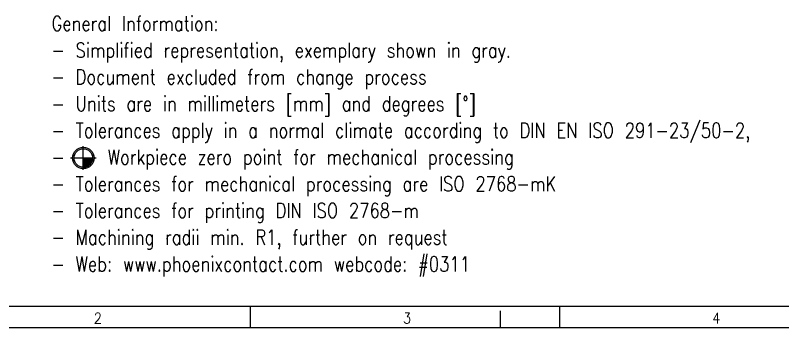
# Model space of a CAD drawing. Header units: millimetres. Extents: x -237 to 357, y 207 to 627.
# Drawn here: x -141.5 to 39.6, y 207.2 to 280.9 of the extents above; entities that cross this region are included whole.
import ezdxf

# ---------------------------------------------------------------- set-up
doc = ezdxf.new("R2010")
doc.units = ezdxf.units.MM
doc.layers.add('1', color=7, linetype='Continuous')
doc.styles.add('CONVERTER_11', font='txt.shx', dxfattribs={"width": 0.9})
doc.styles.add('CONVERTER_12', font='txt.shx', dxfattribs={"width": 0.81})

# ---------------------------------------------------------------- blocks, each defined once
blk = doc.blocks.new('_rahmen__2', base_point=(352, 207.23))
at = {"layer": '1', "color": 6, "linetype": 'Continuous'}
blk.add_line((78.66, 212.23), (-217, 212.23), dxfattribs=at)
at = {"layer": '1', "color": 2, "linetype": 'Continuous'}
for p, q in [((-86, 207.23), (-86, 212.23)), ((-13, 207.23), (-13, 212.23)), ((-27, 207.23), (-27, 211.23)), ((-159, 207.23), (-86, 207.23)), ((-86, 207.23), (-27, 207.23)), ((-27, 207.23), (-13, 207.23)), ((-13, 207.23), (60, 207.23))]:
    blk.add_line(p, q, dxfattribs=at)
at = {"layer": '1', "color": 7, "style": 'CONVERTER_11', "width": 0.9}
for s, p in [('2', (-123, 208.23)), ('3', (-50, 208.23)), ('4', (23, 208.23))]:
    blk.add_text(s, height=2.5, dxfattribs=at).set_placement(p)
blk = doc.blocks.new('A2I_HS_CD', base_point=(352, 207.23))
at = {"layer": '1'}
blk.add_blockref('_rahmen__2', (352, 207.23), dxfattribs=at)
blk = doc.blocks.new('General_u_Additional_Information_f_housing-articles_TECDOC_2D-PRODUCTDRAWING__2018-01-10__16', base_point=(206.35, 199.42))
at = {"layer": '1', "linetype": 'Continuous'}
h = blk.add_hatch(dxfattribs=at)
h.set_pattern_fill('_USER', color=2, scale=0.0025, angle=45, pattern_type=0)
h.set_pattern_definition([(45, (0, 0), (-0.001767766953, 0.001767766953), [])])
edge = h.paths.add_edge_path()
edge.add_line((-125.46, 247.25), (-125.46, 245.06))
edge.add_arc((-125.46, 247.25), 2.19, 270, 360)
edge.add_line((-123.28, 247.25), (-125.46, 247.25))
at = {"layer": '1', "color": 2, "linetype": 'Continuous'}
for p, q in [((-125.46, 244.46), (-125.46, 250.04)), ((-128.51, 247.25), (-122.41, 247.25)), ((-125.46, 245.06), (-125.46, 247.25)), ((-125.46, 247.25), (-123.28, 247.25)), ((-125.46, 244.46), (-125.46, 245.06))]:
    blk.add_line(p, q, dxfattribs=at)
for radius in [2.54, 2.19]:
    blk.add_circle((-125.46, 247.25), radius, dxfattribs=at)
blk.add_arc((-125.46, 247.25), 2.19, 270, 0, dxfattribs=at)
at = {"layer": '1', "color": 3, "insert": (-132.98, 280.73), "char_height": 3.5, "attachment_point": 1, "line_spacing_factor": 1.080432, "style": 'CONVERTER_12'}
blk.add_mtext('General Information:\\P- Simplified representation, exemplary shown in gray.\\P- Document excluded from change process\\P- Units are in millimeters [mm] and degrees [%%d]\\P- Tolerances apply in a normal climate according to DIN EN ISO 291-23/50-2,\\P-    Workpiece zero point for mechanical processing      \\P- Tolerances for mechanical processing are ISO 2768-mK\\P- Tolerances for printing DIN ISO 2768-m\\P- Machining radii min. R1, further on request\\P- Web: www.phoenixcontact.com webcode: #0311', dxfattribs=at)

msp = doc.modelspace()

# ---------------------------------------------------------------- block references
msp.add_blockref('A2I_HS_CD', (352, 207.23))
at = {"layer": '1'}
msp.add_blockref('General_u_Additional_Information_f_housing-articles_TECDOC_2D-PRODUCTDRAWING__2018-01-10__16', (206.35, 199.42), dxfattribs=at)

doc.saveas('drawing.dxf')
